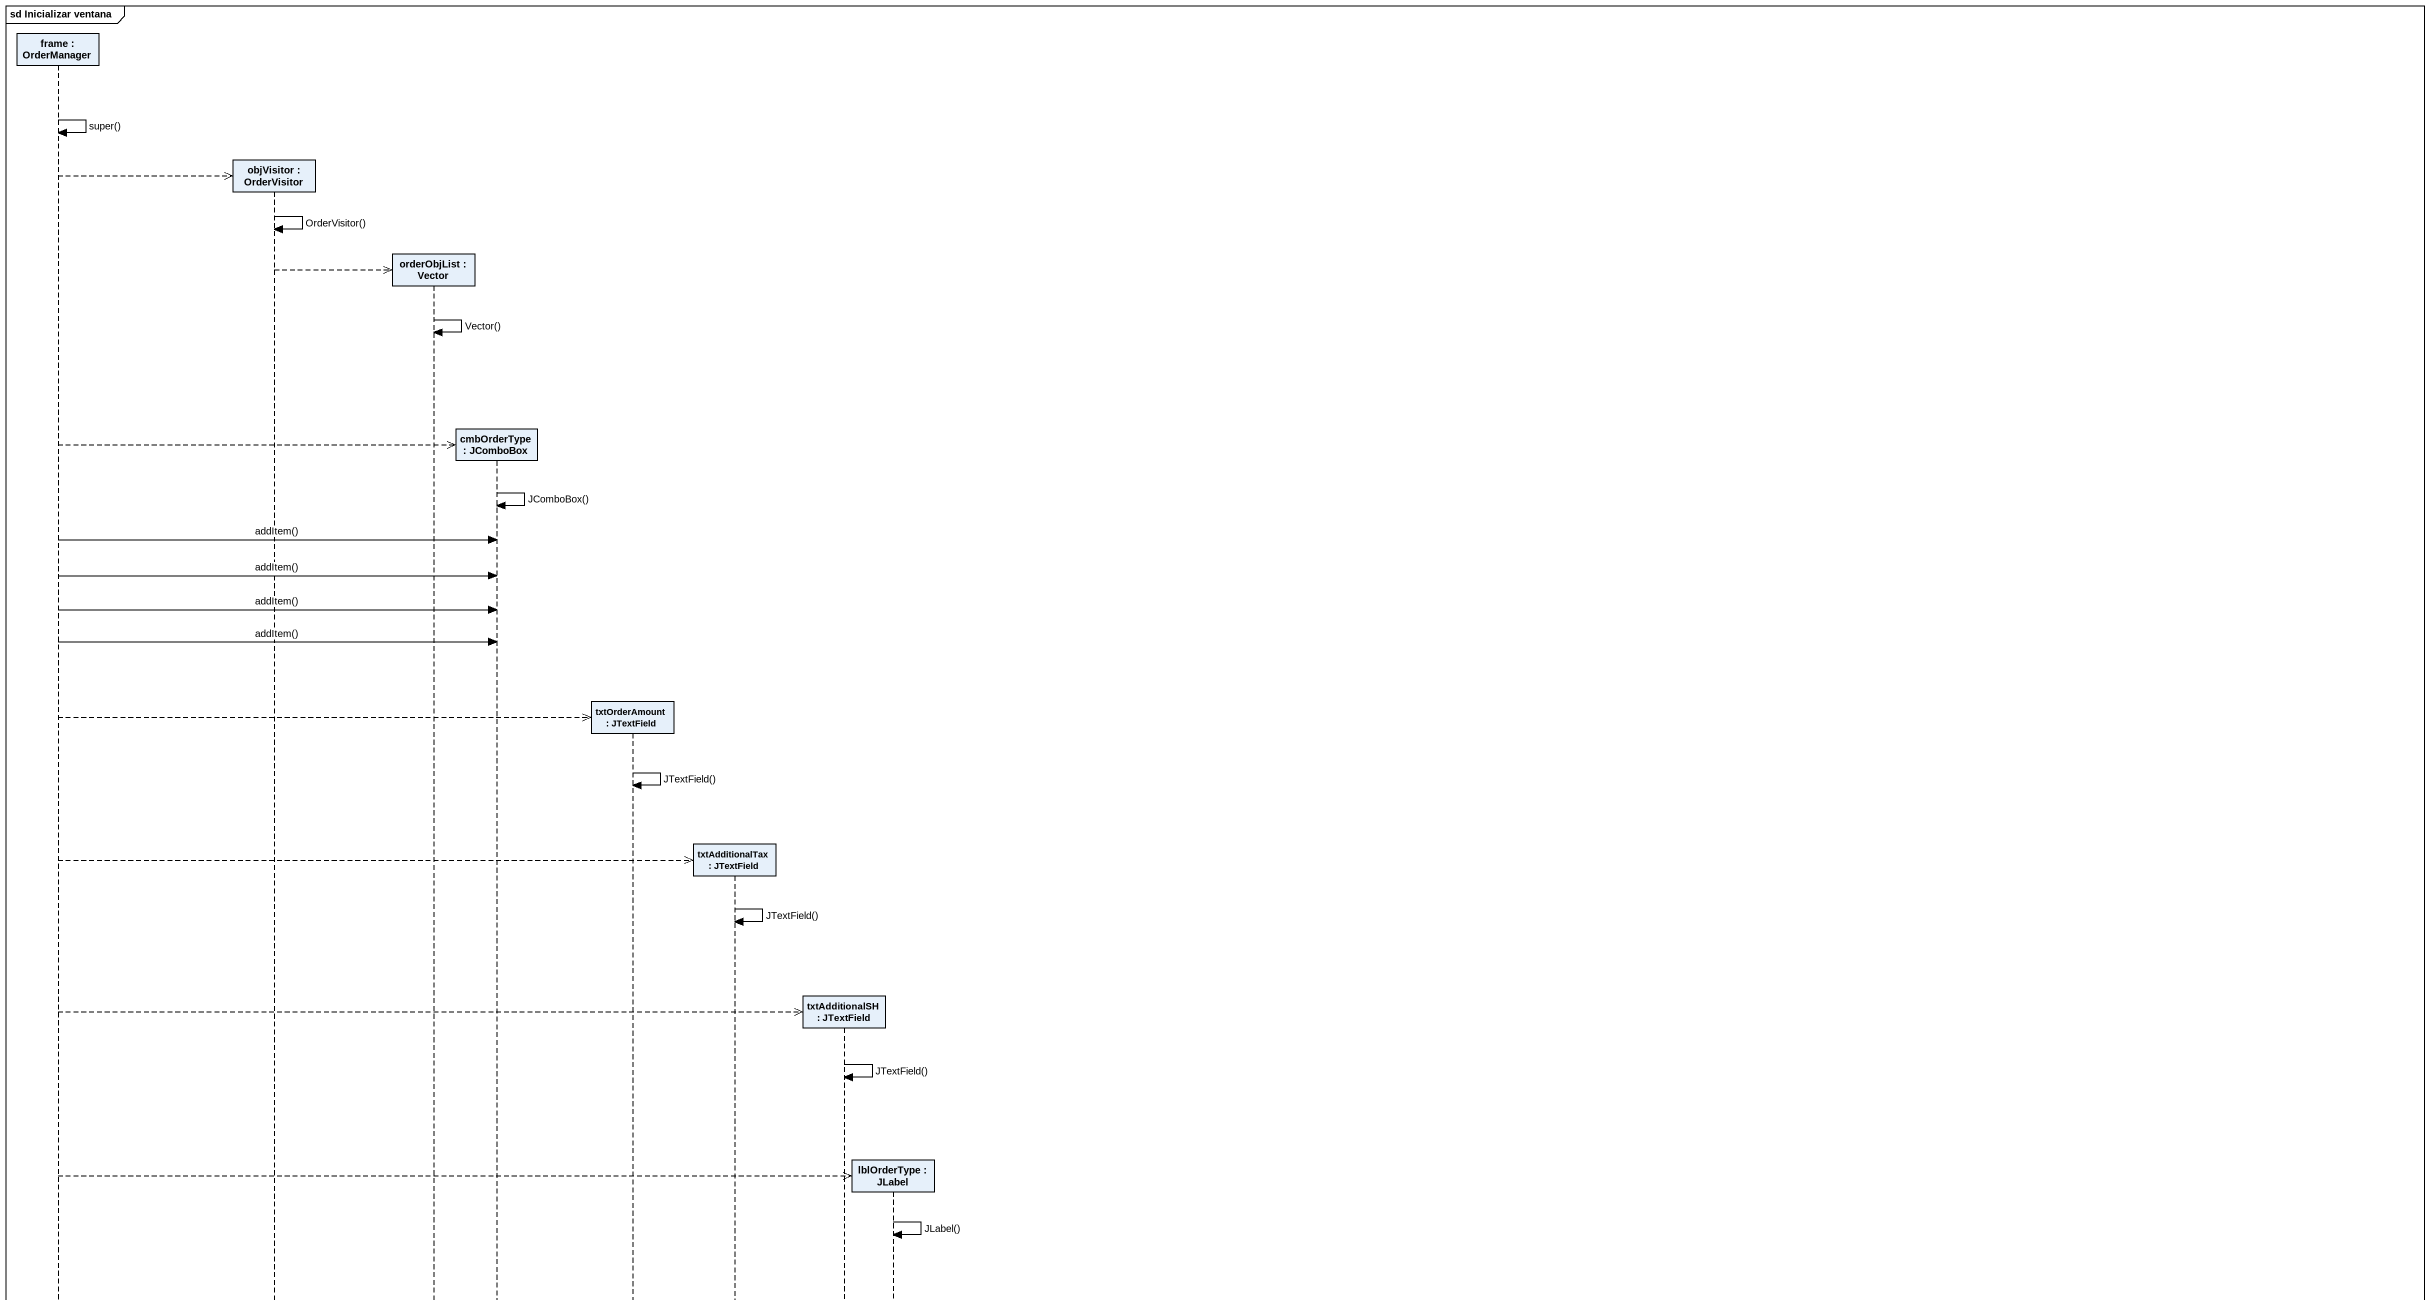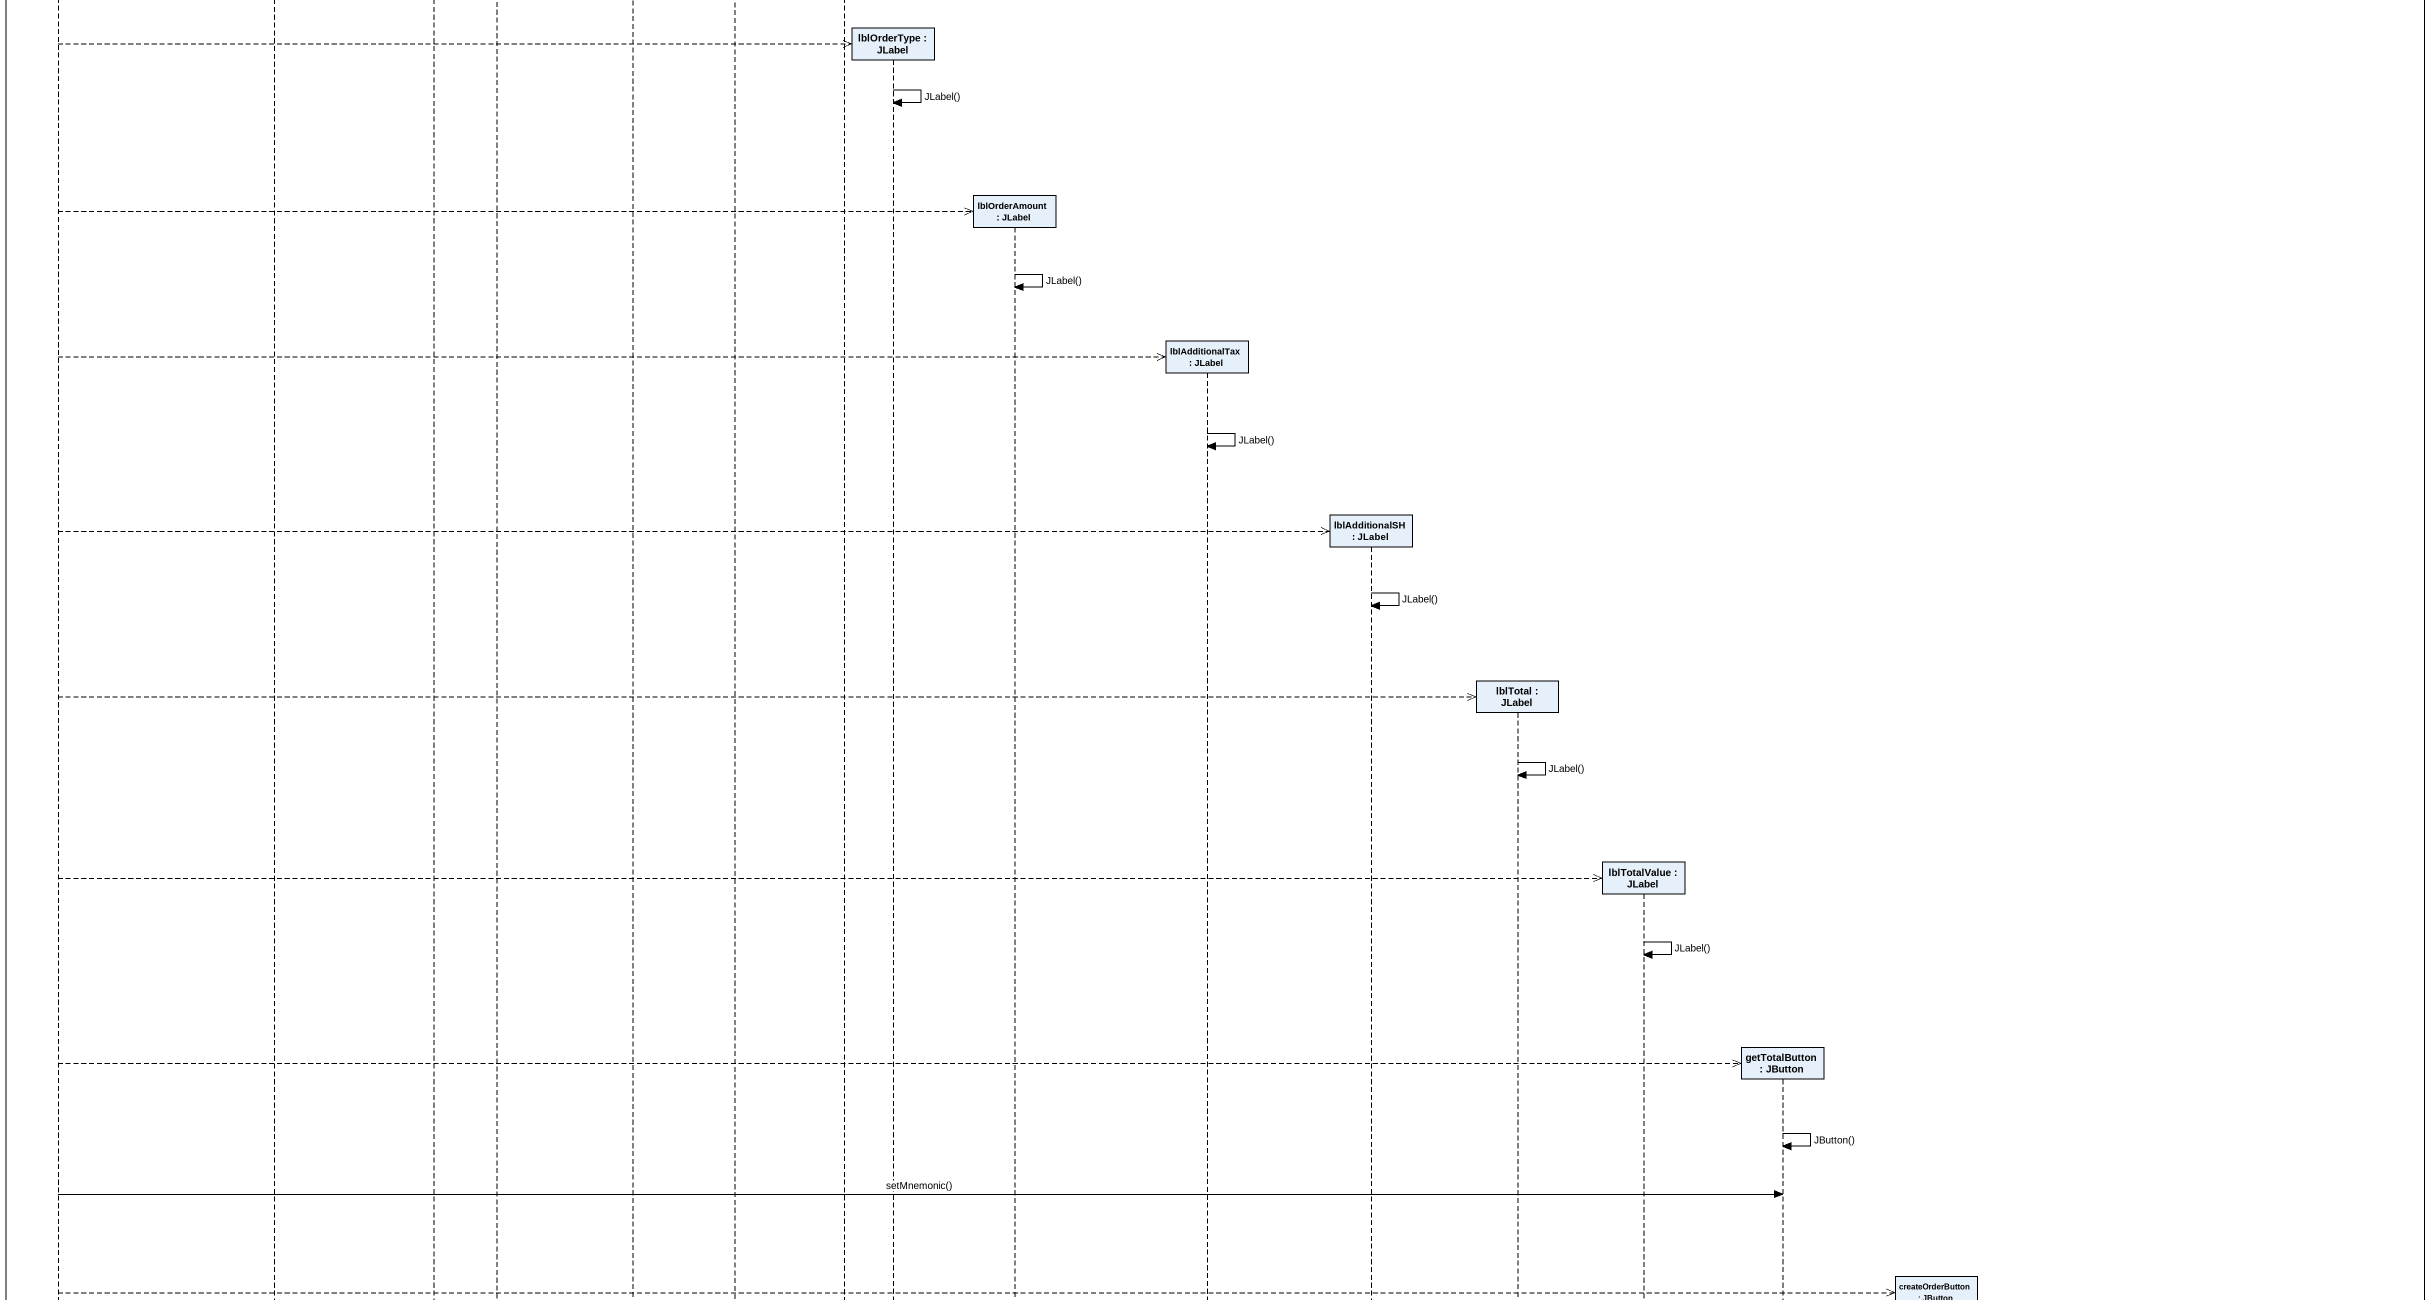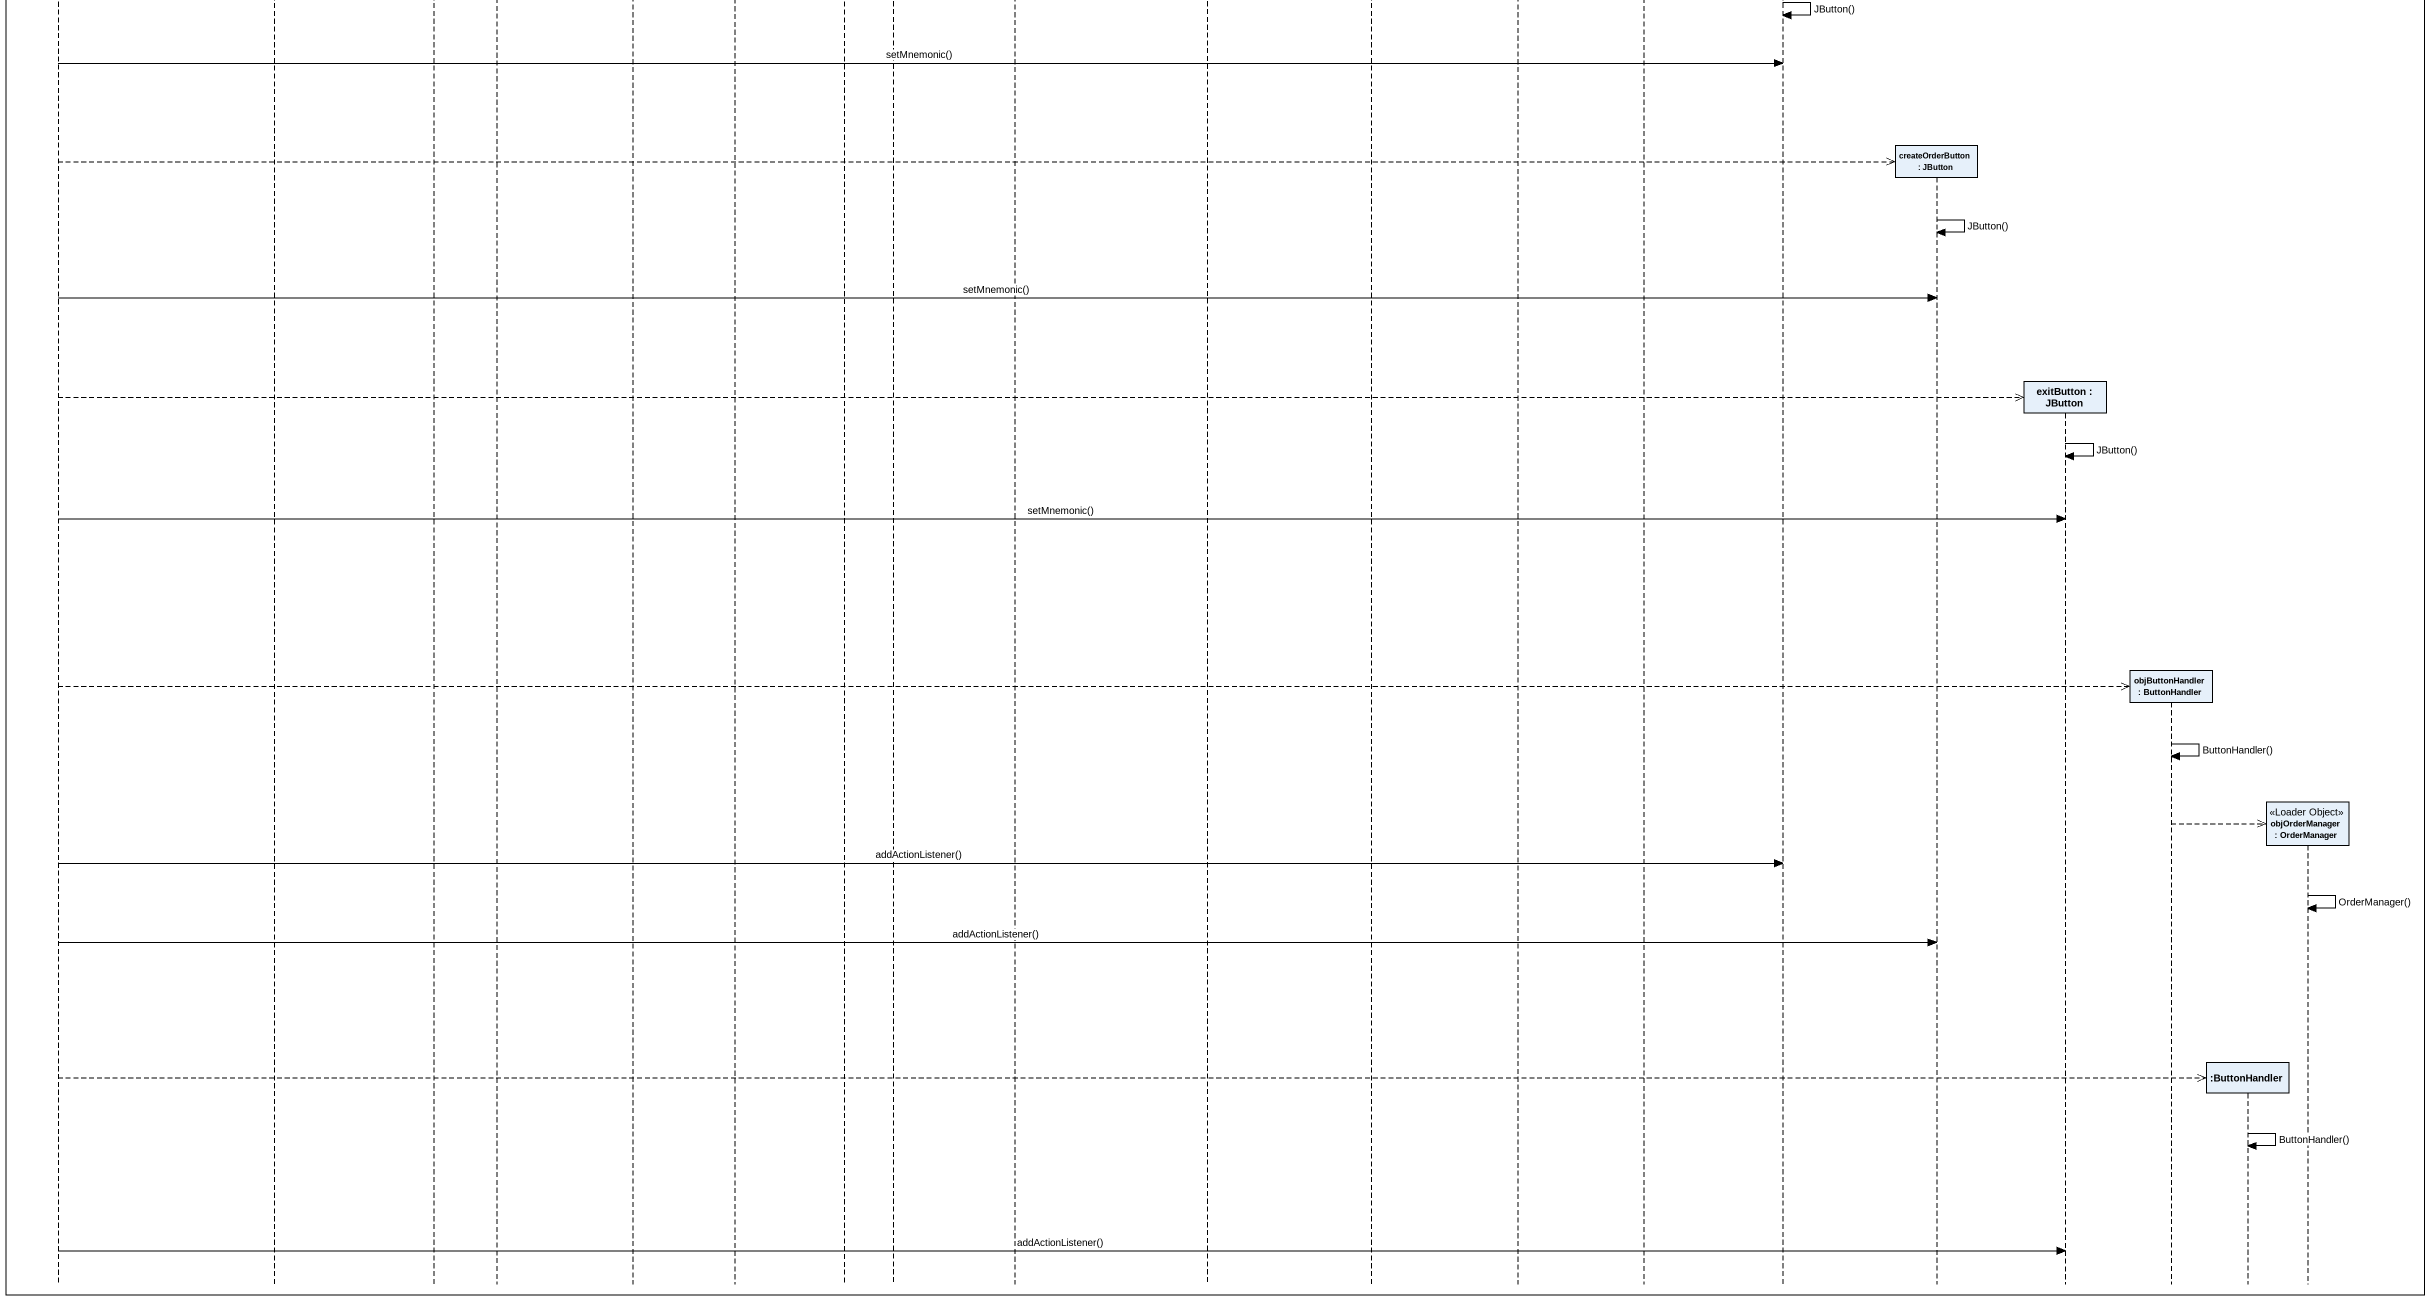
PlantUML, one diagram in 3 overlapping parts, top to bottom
@startuml
mainframe sd Inicializar ventana
hide footbox
participant "frame : OrderManager" as frame_
participant "objVisitor : OrderVisitor" as objVisitor
participant "orderObjList : Vector" as orderObjList
participant "cmbOrderType : JComboBox" as cmbOrderType
participant "txtOrderAmount : JTextField" as txtOrderAmount
participant "txtAdditionalTax : JTextField" as txtAdditionalTax
participant "txtAdditionalSH : JTextField" as txtAdditionalSH
participant "lblOrderType : JLabel" as lblOrderType
participant "lblOrderAmount : JLabel" as lblOrderAmount
participant "lblAdditionalTax : JLabel" as lblAdditionalTax
participant "lblAdditionalSH : JLabel" as lblAdditionalSH
participant "lblTotal : JLabel" as lblTotal
participant "lblTotalValue : JLabel" as lblTotalValue
participant "getTotalButton : JButton" as getTotalButton
participant "createOrderButton : JButton" as createOrderButton
participant "exitButton : JButton" as exitButton
participant "objButtonHandler : ButtonHandler" as objButtonHandler
participant ":ButtonHandler" as ButtonHandler
participant "objOrderManager : OrderManager" as objOrderManager <<Loader Object>>

frame_ -> frame_ : super()
frame_ -->> objVisitor **
objVisitor -> objVisitor : OrderVisitor()
objVisitor -->> orderObjList **
orderObjList -> orderObjList : Vector()
frame_ -->> cmbOrderType **
cmbOrderType -> cmbOrderType : JComboBox()
frame_ -> cmbOrderType : addItem()
frame_ -> cmbOrderType : addItem()
frame_ -> cmbOrderType : addItem()
frame_ -> cmbOrderType : addItem()
frame_ -->> txtOrderAmount **
txtOrderAmount -> txtOrderAmount : JTextField()
frame_ -->> txtAdditionalTax **
txtAdditionalTax -> txtAdditionalTax : JTextField()
frame_ -->> txtAdditionalSH **
txtAdditionalSH -> txtAdditionalSH : JTextField()
frame_ -->> lblOrderType **
lblOrderType -> lblOrderType : JLabel()
frame_ -->> lblOrderAmount **
lblOrderAmount -> lblOrderAmount : JLabel()
frame_ -->> lblAdditionalTax **
lblAdditionalTax -> lblAdditionalTax : JLabel()
frame_ -->> lblAdditionalSH **
lblAdditionalSH -> lblAdditionalSH : JLabel()
frame_ -->> lblTotal **
lblTotal -> lblTotal : JLabel()
frame_ -->> lblTotalValue **
lblTotalValue -> lblTotalValue : JLabel()
frame_ -->> getTotalButton **
getTotalButton -> getTotalButton : JButton()
frame_ -> getTotalButton : setMnemonic()
frame_ -->> createOrderButton **
createOrderButton -> createOrderButton : JButton()
frame_ -> createOrderButton : setMnemonic()
frame_ -->> exitButton **
exitButton -> exitButton : JButton()
frame_ -> exitButton : setMnemonic()
frame_ -->> objButtonHandler **
objButtonHandler -> objButtonHandler : ButtonHandler()
objButtonHandler -->> objOrderManager **
frame_ -> getTotalButton : addActionListener()
objOrderManager -> objOrderManager : OrderManager()
frame_ -> createOrderButton : addActionListener()
frame_ -->> ButtonHandler **
ButtonHandler -> ButtonHandler : ButtonHandler()
frame_ -> exitButton : addActionListener()
@enduml
